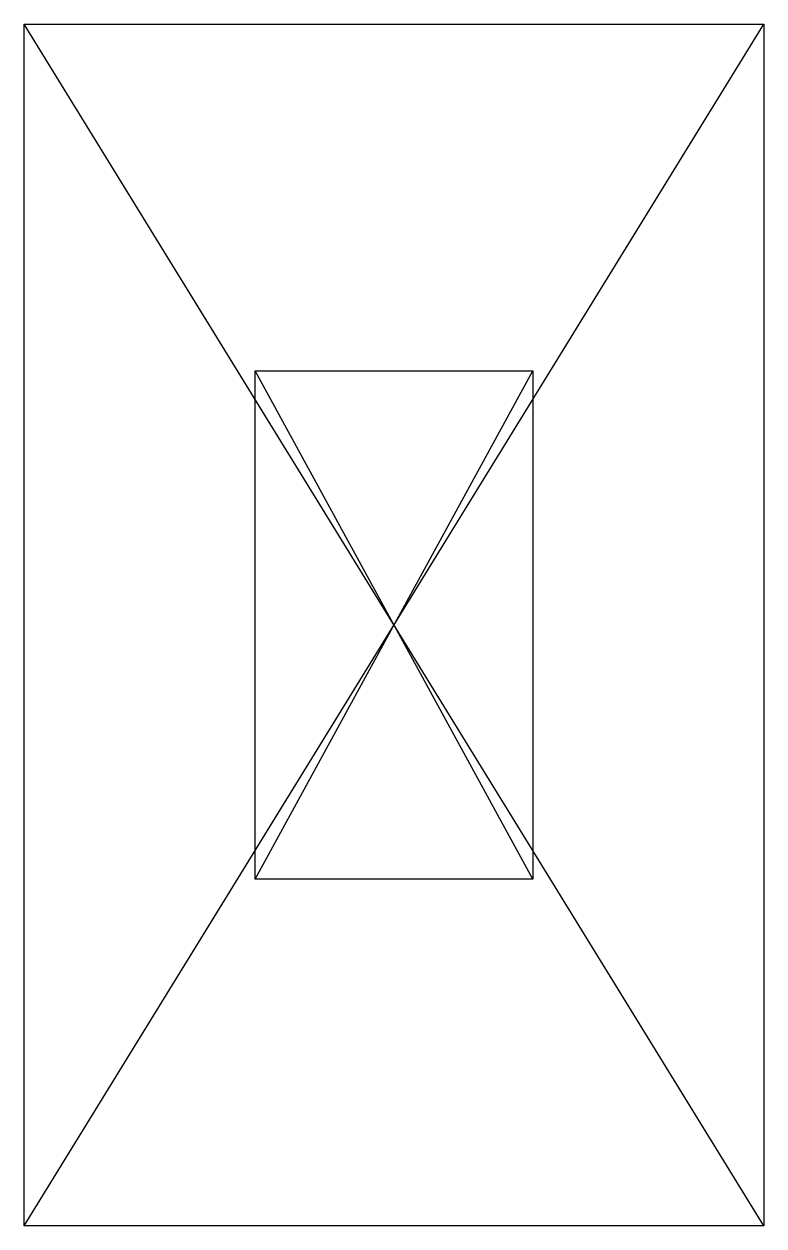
# Model space of a CAD drawing. Header units: millimetres. Extents: x -8 to 8, y -13 to 13.
import ezdxf

# ---------------------------------------------------------------- set-up
doc = ezdxf.new("R2010")
doc.units = ezdxf.units.MM
doc.layers.get('0').update_dxf_attribs({"linetype": 'CONTINUOUS'})

msp = doc.modelspace()

# ---------------------------------------------------------------- linework, layer by layer
for p, q in [((8, -13), (-8, 13)), ((-8, -13), (8, 13)), ((3, -5.5), (-3, 5.5)), ((-3, -5.5), (3, 5.5))]:
    msp.add_line(p, q)
for points in [[(8, -13), (-8, -13), (-8, 13), (8, 13)], [(3, -5.5), (-3, -5.5), (-3, 5.5), (3, 5.5)]]:
    msp.add_lwpolyline(points, close=True)

doc.saveas('drawing.dxf')
